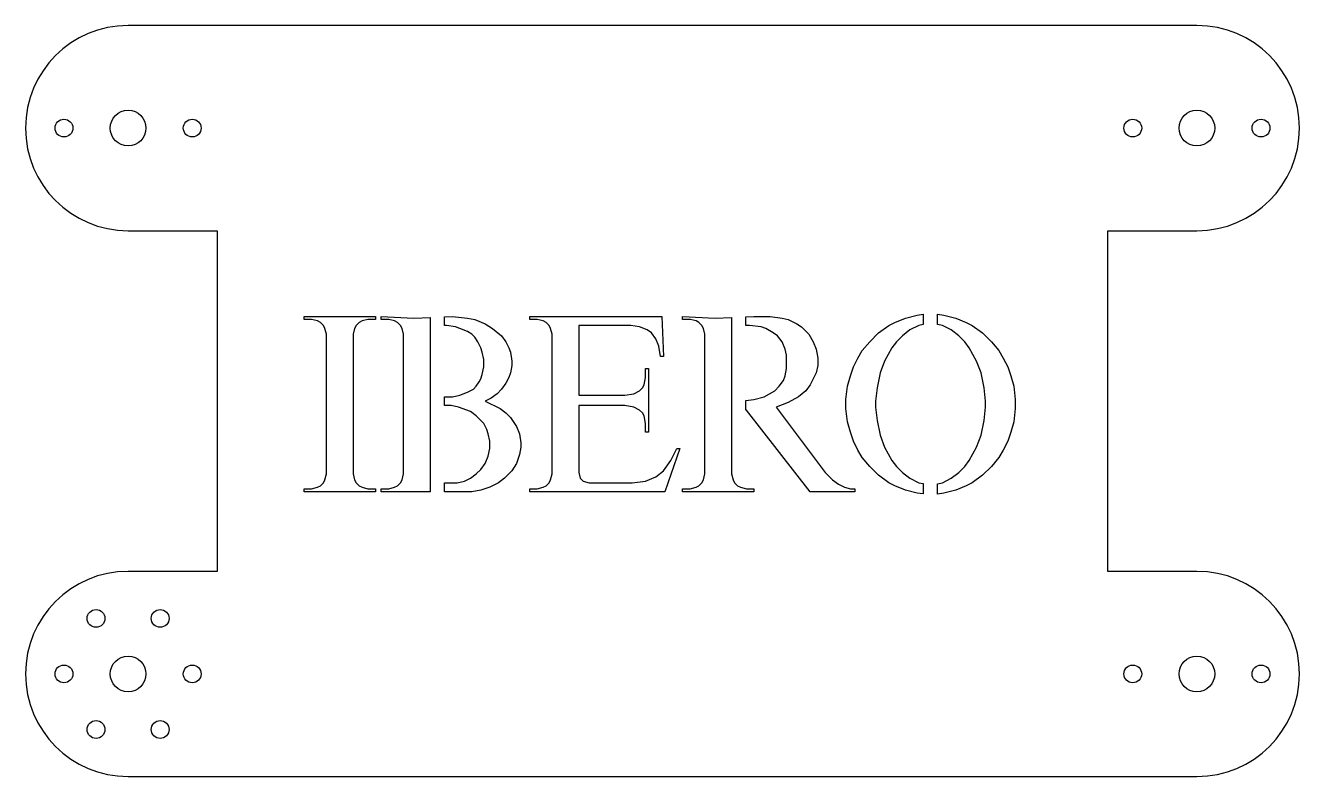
# Model space of a CAD drawing. Header units: millimetres. Extents: x -29 to 329, y -211 to 0.
import ezdxf

# ---------------------------------------------------------------- set-up
doc = ezdxf.new("R2010")
doc.units = ezdxf.units.MM

msp = doc.modelspace()

# ---------------------------------------------------------------- linework, layer by layer
msp.add_lwpolyline([(275, -57.6), (300, -57.6, 1), (300, 0), (0, 0, 1), (0, -57.6), (25, -57.6), (25, -153.23), (0, -153.23, 1), (0, -210.83), (300, -210.83, 1), (300, -153.23), (275, -153.23)], format="xyb", close=True)
for points in [[(65.66, -82.95), (64.82, -83.37), (63.99, -84.2), (63.57, -85.03), (63.16, -86.7), (63.16, -125.87), (63.57, -127.53), (63.99, -128.37), (64.82, -129.2), (65.66, -129.62), (67.32, -130.03), (69.41, -130.03), (69.41, -130.87), (49.41, -130.87), (49.41, -130.03), (51.49, -130.03), (53.16, -129.62), (53.99, -129.2), (54.82, -128.37), (55.24, -127.53), (55.66, -125.87), (55.66, -86.7), (55.24, -85.03), (54.82, -84.2), (53.99, -83.37), (53.16, -82.95), (51.49, -82.53), (49.41, -82.53), (49.41, -81.7), (69.41, -81.7), (69.41, -82.53), (67.32, -82.53)], [(84.82, -81.94), (84.82, -130.87), (71.07, -130.87), (71.07, -130.03), (73.16, -130.03), (74.82, -129.62), (75.66, -129.2), (76.49, -128.37), (76.91, -127.53), (77.32, -125.87), (77.32, -86.7), (76.91, -85.03), (76.49, -84.2), (75.66, -83.37), (74.82, -82.95), (73.16, -82.53), (71.07, -82.53), (71.07, -81.7), (80.24, -82.12)], [(88.82, -81.79), (91.07, -81.7), (95.24, -82.12), (97.32, -82.53), (100.24, -83.78), (102.32, -85.03), (104.82, -87.12), (106.07, -88.78), (106.91, -90.45), (107.32, -91.7), (107.74, -94.2), (107.74, -95.45), (107.32, -97.53), (106.91, -98.78), (106.07, -100.45), (104.82, -102.12), (103.57, -103.37), (101.91, -104.62), (100.24, -105.45), (104.41, -107.53), (106.07, -108.78), (107.32, -110.03), (108.99, -112.53), (109.82, -114.62), (110.24, -117.12), (110.24, -118.37), (109.82, -120.45), (108.99, -122.95), (107.74, -125.03), (105.66, -127.12), (103.99, -128.37), (101.49, -129.62), (98.99, -130.45), (96.49, -130.87), (88.82, -130.87), (88.82, -128.34), (88.99, -128.37), (92.32, -128.37), (94.41, -127.95), (96.07, -127.12), (97.74, -125.87), (98.99, -124.62), (100.24, -122.95), (101.07, -120.87), (101.49, -118.78), (101.49, -116.7), (101.07, -114.62), (100.66, -113.37), (99.82, -111.7), (97.74, -109.62), (96.07, -108.37), (92.74, -107.12), (90.66, -106.7), (88.82, -106.7), (88.82, -104.2), (91.07, -104.2), (93.16, -103.78), (95.24, -102.95), (96.91, -102.12), (97.74, -101.28), (98.57, -100.03), (98.99, -99.2), (99.41, -97.95), (99.82, -95.87), (99.82, -93.78), (99.41, -91.7), (98.99, -90.45), (98.16, -88.78), (97.32, -87.53), (96.49, -86.7), (95.24, -85.87), (93.16, -85.03), (91.91, -84.62), (89.41, -84.2), (88.82, -84.2)], [(143.57, -84.62), (141.07, -84.2), (126.49, -84.2), (126.49, -103.78), (139.41, -103.78), (141.91, -103.37), (143.57, -102.53), (144.41, -101.7), (144.82, -100.87), (145.24, -98.78), (145.24, -96.28), (146.07, -96.28), (146.07, -114.2), (145.24, -114.2), (145.24, -111.7), (144.82, -109.62), (144.41, -108.78), (143.57, -107.95), (141.91, -107.12), (139.41, -106.7), (126.49, -106.7), (126.49, -125.45), (126.91, -127.12), (127.74, -127.95), (129.41, -128.37), (141.49, -128.37), (145.24, -127.95), (148.16, -126.7), (150.24, -125.03), (152.32, -122.12), (153.99, -118.78), (154.82, -118.78), (150.66, -130.87), (112.74, -130.87), (112.74, -130.03), (114.82, -130.03), (116.49, -129.62), (117.32, -129.2), (118.16, -128.37), (118.57, -127.53), (118.99, -125.87), (118.99, -86.7), (118.57, -85.03), (118.16, -84.2), (117.32, -83.37), (116.49, -82.95), (114.82, -82.53), (112.74, -82.53), (112.74, -81.7), (149.82, -81.7), (150.24, -92.95), (149.41, -92.95), (148.99, -90.03), (148.16, -87.95), (146.91, -86.28), (145.66, -85.45)], [(169.41, -81.94), (169.41, -125.87), (169.82, -127.53), (170.24, -128.37), (171.07, -129.2), (171.91, -129.62), (173.57, -130.03), (175.66, -130.03), (175.66, -130.87), (155.66, -130.87), (155.66, -130.03), (157.74, -130.03), (159.41, -129.62), (160.24, -129.2), (161.07, -128.37), (161.49, -127.53), (161.91, -125.87), (161.91, -86.7), (161.49, -85.03), (161.07, -84.2), (160.24, -83.37), (159.41, -82.95), (157.74, -82.53), (155.66, -82.53), (155.66, -81.7), (164.82, -82.12)], [(173.41, -107.95), (173.41, -105.28), (175.66, -105.03), (178.57, -104.2), (181.49, -102.53), (182.74, -101.28), (183.99, -99.62), (184.41, -98.37), (184.82, -96.28), (184.82, -92.53), (184.41, -90.87), (183.57, -88.78), (182.32, -87.12), (181.07, -86.28), (178.99, -85.03), (177.74, -84.62), (174.41, -84.2), (173.57, -84.2), (173.41, -84.23), (173.41, -81.79), (175.66, -81.7), (180.24, -81.7), (183.57, -82.12), (185.24, -82.53), (187.74, -83.78), (188.99, -84.62), (191.07, -86.7), (192.32, -88.78), (193.16, -90.87), (193.57, -93.37), (193.57, -95.45), (193.16, -97.53), (191.49, -100.87), (190.24, -102.53), (188.16, -104.2), (185.24, -105.87), (181.91, -107.12), (195.66, -125.45), (197.74, -127.53), (199.41, -128.78), (201.07, -129.62), (202.74, -130.03), (203.99, -130.03), (203.99, -130.87), (191.49, -130.87), (173.57, -107.95)], [(223.16, -81.05), (223.16, -83.95), (221.91, -84.2), (219.41, -85.45), (217.32, -87.12), (215.66, -88.78), (214.41, -90.45), (212.32, -94.2), (211.07, -97.53), (210.24, -101.7), (209.82, -105.45), (209.82, -107.12), (210.24, -110.87), (211.07, -115.03), (212.32, -118.37), (214.41, -122.12), (215.66, -123.78), (217.32, -125.45), (219.41, -127.12), (221.91, -128.37), (223.16, -128.62), (223.16, -131.52), (221.49, -131.28), (218.16, -130.45), (215.24, -129.2), (213.57, -128.37), (210.66, -126.28), (208.16, -123.78), (206.07, -121.28), (204.82, -119.2), (203.57, -116.7), (202.74, -114.2), (201.91, -111.28), (201.49, -107.53), (201.49, -105.03), (201.91, -101.28), (202.74, -98.37), (203.57, -95.87), (204.82, -93.37), (206.07, -91.28), (208.16, -88.78), (210.66, -86.28), (213.57, -84.2), (215.24, -83.37), (218.16, -82.12), (221.49, -81.28)], [(227.16, -81.02), (228.99, -81.28), (232.32, -82.12), (235.24, -83.37), (236.91, -84.2), (239.82, -86.28), (242.32, -88.78), (244.41, -91.28), (245.66, -93.37), (246.91, -95.87), (247.74, -98.37), (248.57, -101.28), (248.99, -105.03), (248.99, -107.53), (248.57, -111.28), (247.74, -114.2), (246.91, -116.7), (245.66, -119.2), (244.41, -121.28), (242.32, -123.78), (239.82, -126.28), (236.91, -128.37), (235.24, -129.2), (232.32, -130.45), (228.99, -131.28), (227.16, -131.55), (227.16, -128.65), (228.57, -128.37), (231.07, -127.12), (233.16, -125.45), (234.82, -123.78), (236.07, -122.12), (238.16, -118.37), (239.41, -115.03), (240.24, -110.87), (240.66, -107.12), (240.66, -105.45), (240.24, -101.7), (239.41, -97.53), (238.16, -94.2), (236.07, -90.45), (234.82, -88.78), (233.16, -87.12), (231.07, -85.45), (228.57, -84.2), (227.16, -83.92)]]:
    msp.add_lwpolyline(points, close=True)
for centre, radius in [((0, -28.8), 5), ((300, -28.8), 5), ((-18, -28.8), 2.5), ((18, -28.8), 2.5), ((282, -28.8), 2.5), ((318, -28.8), 2.5), ((-9, -166.44), 2.5), ((9, -166.44), 2.5), ((0, -182.03), 5), ((300, -182.03), 5), ((-18, -182.03), 2.5), ((18, -182.03), 2.5), ((282, -182.03), 2.5), ((318, -182.03), 2.5), ((-9, -197.62), 2.5), ((9, -197.62), 2.5)]:
    msp.add_circle(centre, radius)

doc.saveas('drawing.dxf')
